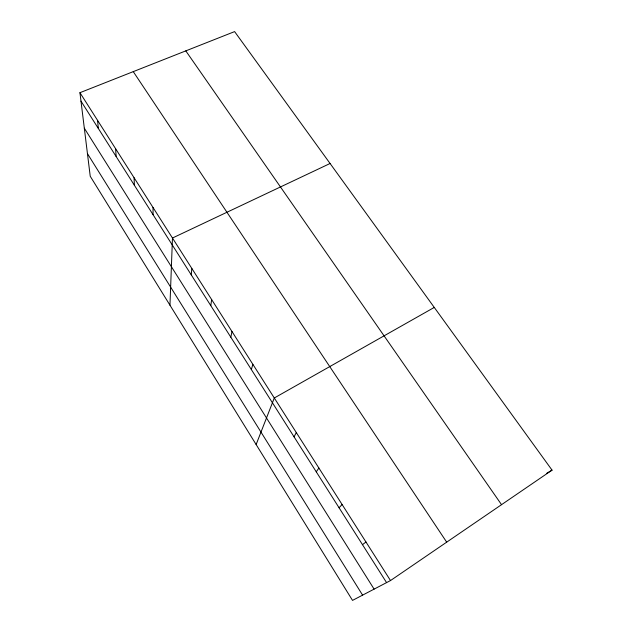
<?xml version="1.0" encoding="UTF-8"?>
<svg xmlns="http://www.w3.org/2000/svg" width="632" height="632" viewBox="0 0 632 632"><rect width="100%" height="100%" fill="white"/><g stroke="black" fill="none" stroke-linecap="round" stroke-linejoin="round"><path stroke-width="0.95" d="M169.961 305.193L172.465 238.027L330.078 163.49M191.267 274.888L191.812 268.418M210.796 305.659L211.649 299.576M230.822 337.204L231.991 331.539M251.354 369.57L252.863 364.332M256.134 444.541L274.296 397.986L434.263 307.428M294.054 436.846L296.297 432.549M316.261 471.828L318.891 468.043M339.06 507.757L342.11 504.518M362.492 544.673L365.968 542.003M390.513 580.555L552.052 470.145L234.606 31.6L79.948 92.691L90.234 176.265L352.522 600.4L390.513 580.555L79.948 92.691M546.68 473.305L552.052 470.145M185.8 50.884L501.539 504.668M133.265 71.629L446.69 542.153M80.983 101.128L386.571 582.609M84.317 128.185L374.105 589.127M87.445 153.631L362.594 595.139M97.549 120.349L98.355 128.501M115.593 148.678L116.154 156.538M134.079 177.718L134.379 185.255M153.031 207.493L153.062 214.69"/></g></svg>
